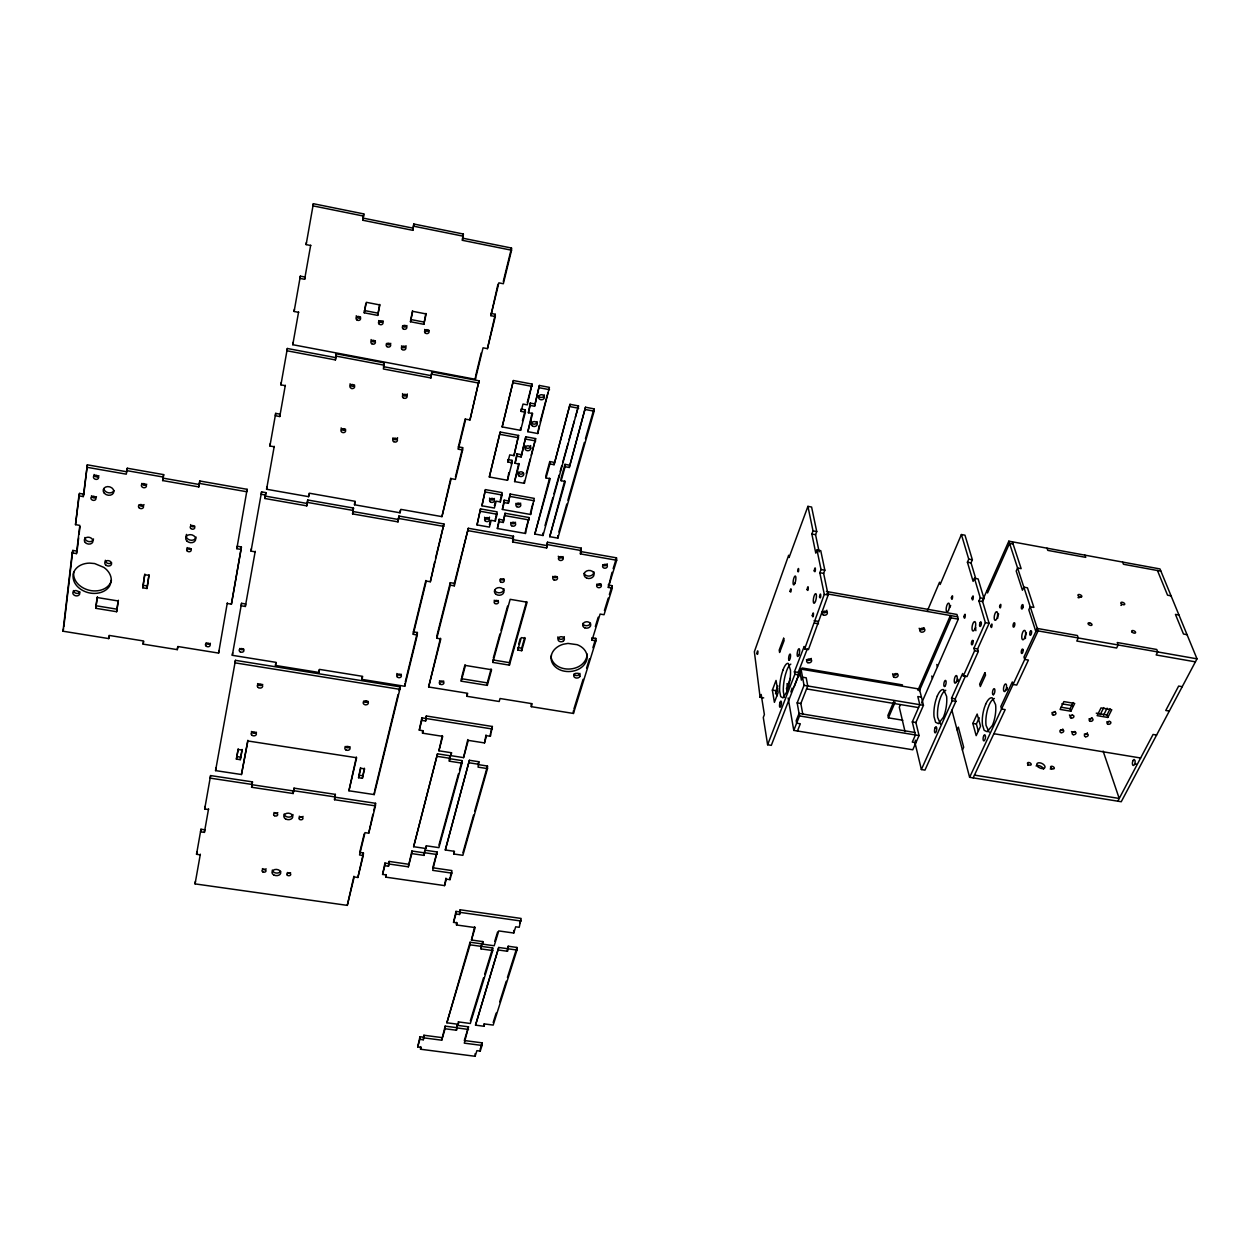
<?xml version="1.0" encoding="UTF-8"?>
<svg xmlns="http://www.w3.org/2000/svg" width="1260" height="1260" viewBox="0 0 1260 1260"><rect width="100%" height="100%" fill="white"/><g stroke="black" fill="none" stroke-linecap="round" stroke-linejoin="round"><path stroke-width="1.5" d="M293.076 342.405L292.777 344.704L475.382 379.291L475.382 376.976M420.62 1046.619L420.541 1049.233L475.13 1056.289L475.13 1053.675M475.524 1025.152L498.724 947.473L507.449 948.686L508.205 946.228L516.931 947.457L516.978 950.04L493.195 1025.089L484.722 1023.97L483.998 1026.27L475.524 1025.152L498.724 947.473M471.46 940.023L475.162 927.596L456.498 924.966L457.097 922.887L453.537 922.383L455.962 913.972L459.538 914.492L460.168 909.783L521.136 918.445L519.23 927.297L515.702 926.793L513.749 933.03L498.755 930.919L494.188 945.772L482.47 944.134L483.21 941.661L471.46 940.023L474.626 926.777M354.706 502.346L354.517 504.772L400.082 512.804L400.853 509.371L441.945 516.631L451.19 478.658L455.395 479.414L462.609 449.993L458.356 449.206L465.68 419.17L469.964 419.958L478.989 380.803L431.849 371.873L430.92 377.953L383.371 368.975L384.316 362.88L336.373 353.808L335.412 359.919L287.044 350.784L287.343 348.484L335.632 357.604M453.726 853.981L454.466 851.319L445.3 849.98L469.397 760.284L478.847 761.749L478.06 767.135L487.494 768.6L462.877 855.319L453.726 853.981L453.758 851.398M468.515 1026.821L464.31 1040.524L482.029 1042.839L482.029 1045.453L464.294 1043.138L468.515 1026.821L457.175 1025.341L456.466 1030.239L445.095 1028.758L441.709 1040.193L423.833 1037.862L423.281 1039.768L419.879 1039.327L417.706 1046.903L421.092 1047.343L420.541 1049.233M470.043 944.827L470.043 942.228L481.761 943.85L481.021 948.906L492.723 950.544L492.707 947.945L470.043 944.827L446.875 1022.789L458.262 1024.285L458.955 1021.97L470.327 1023.482L492.723 950.544M595.948 640.867L592.027 640.206L591.869 637.733L595.775 638.379L595.948 640.867L573.442 713.459L531.31 706.671L532.192 703.71L500.031 698.512L499.196 701.505L466.877 696.292L466.893 693.772M454.309 585.837L454.34 583.364L450.277 582.671L450.245 585.144L454.309 585.837L468.31 528.271L513.481 536.224L512.631 542.005L546.635 547.974L547.47 542.209L581.254 548.163L580.419 553.896L616.691 560.259L608.312 587.428L612.297 588.105L604.044 614.738L600.091 614.061L592.027 640.206M462.026 763.166L462.058 760.615L449.41 758.662L450.182 755.811L437.503 753.827L413.627 846.704L425.911 848.515L426.636 845.838L438.905 847.649L462.026 763.166L449.379 761.197L449.41 758.662M450.907 753.118L450.875 755.653L463.554 757.622L467.806 739.557M456.466 1030.239L457.175 1025.341M462.609 449.993L462.625 447.615L458.388 446.843L465.239 418.698M458.262 1024.285L458.278 1021.671M461.255 681.172L461.27 678.667L487.273 682.888L487.289 685.393L461.255 681.172L465.428 665.438L491.589 669.737L487.289 685.393M459.538 914.492L460.168 909.783M475.382 379.291L483.052 347.807L487.431 348.658L495.306 316.528L490.88 315.661L498.865 282.839L503.338 283.736L511.544 250.22L462.404 240.314L463.365 234.029L413.8 224.012L412.823 230.328L362.801 220.248L363.793 213.916L313.362 203.71L306.133 244.598L310.748 245.527M455.962 913.972L455.978 911.389L459.553 911.894M456.498 924.966L456.529 922.367M462.404 240.314L463.365 234.029M451.82 873.133L451.852 870.55L432.747 867.778L437.078 851.965L424.841 850.153L424.069 855.398L411.799 853.603L408.319 866.817L389.041 864.014L388.474 866.203L384.804 865.683L382.583 874.424L386.237 874.96L385.686 877.133L444.544 885.607L446.355 879.118L449.993 879.653L451.82 873.133L432.7 870.361L437.078 851.965M458.356 449.206L458.388 446.843M453.537 922.383L455.978 911.389M449.379 761.197L450.182 755.811M446.875 1022.789L470.043 942.228M449.993 879.653L450.025 877.07M444.544 885.607L445.945 878.157M445.3 849.98L469.397 760.284M445.095 1028.758L445.142 1026.144L456.482 1027.625M441.709 1040.193L445.142 1026.144M413.627 846.704L437.503 753.827M450.875 755.653L451.647 752.787L438.921 750.803L442.307 735.62M362.14 676.872L361.966 679.392L404.728 686.275L417.28 634.993L413.28 634.331L426.258 581.049L430.337 581.742L443.945 523.987L398.9 516.049L398.002 521.876L352.579 513.907L353.493 508.048L307.724 499.999L306.779 505.858L264.899 498.503L265.23 496.094L307.046 503.449M466.877 696.292L467.68 693.299L428.62 686.999L440.827 638.899L436.842 638.237L436.905 635.749L450.277 582.671M441.945 516.631L450.765 478.154M425.911 848.515L425.974 845.933M423.281 1039.768L423.895 1035.247L441.74 1037.578M423.833 1037.862L423.895 1035.247M425.644 720.972L425.723 718.452L421.848 717.838L421.769 720.373L425.644 720.972L426.337 715.995L492.377 726.484L490.36 736.281L486.533 735.683L484.502 742.928L468.279 740.376L463.554 757.622M417.706 1046.903L419.958 1036.712L423.344 1037.153M430.337 581.742L434.606 562.117M428.62 686.999L440.417 638.253M424.069 855.398L424.841 850.153M419.879 1039.327L419.958 1036.712M438.921 750.803L442.733 736.36L422.525 733.178L422.604 730.642M430.92 377.953L431.849 371.873M422.525 733.178L423.14 730.753L419.281 730.138L421.848 717.838M417.28 634.993L417.375 632.504L413.374 631.843L425.864 580.482M411.799 853.603L411.894 851.02L424.132 852.815M408.319 866.817L411.894 851.02M544.288 394.852L544.288 395.231A2.929 2.52 -1.7 0 1 540.981 397.404L540.241 397.246A2.929 2.52 -1.7 0 1 538.666 395.892M412.461 310.795L410.461 321.741L423.833 324.324L425.849 313.409M413.28 634.331L413.374 631.843M404.728 686.275L404.822 683.77M399.845 689.346L399.955 686.826L235.447 660.334L215.57 770.616L241.463 774.522L247.873 740.974L356.627 757.748L348.925 790.776L374.22 794.587L399.845 689.346L235.1 662.855L235.447 660.334M385.686 877.133L385.796 874.534M388.474 866.203L389.151 861.431L408.413 864.234M389.041 864.014L389.151 861.431M382.583 874.424L384.93 863.084L388.6 863.62M400.082 512.804L400.192 510.379M412.823 230.328L413.8 224.012M384.804 865.683L384.93 863.084M398.002 521.876L398.9 516.049M374.22 794.587L374.346 792.036M375.417 805.865L375.559 803.297L334.735 797.155L334.546 799.722L375.417 805.865L368.723 833.191L364.99 832.639L359.557 854.989L363.258 855.524L363.416 852.941L359.714 852.406L364.234 833.789M368.723 833.191L372.881 814.228M360.502 767.608L358.565 777.719L362.376 778.302L364.329 768.191M195.426 881.291L195.064 883.89L347.287 905.373L354.202 876.944L357.871 877.48L363.416 852.941M347.287 905.373L353.902 876.251M348.925 790.776L356.375 757.024M365.825 303.55L364.234 312.795L377.716 315.409L379.669 304.432M334.546 799.722L335.365 794.383L294.021 788.146L293.17 793.516L251.606 787.264L252.457 781.877L210.593 775.577L204.703 808.967L208.53 809.534M352.579 513.907L353.493 508.048M362.801 220.248L363.793 213.916M275.782 662.933L275.483 665.453L318.89 672.446L319.111 669.926M293.17 793.516L294.021 788.146M335.412 359.919L336.373 353.808M306.779 505.858L307.724 499.999M266.899 486.848L266.584 489.258L308.59 496.66L308.842 494.251M109.258 636.064L108.722 638.584L63 631.213L72.182 552.888L72.796 550.415L77.081 551.14L78.64 537.973M72.182 552.888L76.466 553.612L79.821 525.388L75.505 524.648L78.876 495.841L79.49 493.416L83.853 494.172L87.334 464.83L126.819 471.776L127.291 468.232L163.658 474.626L162.65 480.564L198.812 486.911L199.237 484.502L163.138 478.154M63.835 626.803L72.796 550.415M79.49 493.416L75.505 524.648M78.876 495.841L83.254 496.598L87.334 464.83M79.081 534.224L79.978 526.696M251.606 787.264L252.457 781.877M313.362 203.71L313.079 205.884L363.62 216.09M241.463 774.522L247.842 740.297M300.337 276.161L300.053 278.397L304.636 279.295L304.92 277.043L300.337 276.161L294.115 311.472L298.651 312.338M95.728 608.297L97.114 597.508L118.109 600.957L116.644 611.714L95.728 608.297L97.445 596.815M238.171 748.849L236.392 759.103L240.298 759.685L242.077 749.448M306.133 244.598L306.4 242.393M294.115 311.472L294.399 309.204M275.688 413.374L275.373 415.737L279.767 416.54L280.066 414.178L275.688 413.374L269.923 445.993L274.286 446.78M127.291 468.232L126.284 474.169L86.735 467.24M265.86 492.628L265.529 495.038L261.245 494.282L261.576 491.873L265.86 492.628L264.899 498.503M285.358 385.686L280.917 384.851L281.232 382.52M108.722 638.584L109.132 635.418L143.577 640.978L143.105 644.128L177.298 649.64L177.739 647.12M269.923 445.993L270.254 443.615M116.644 611.714L118.393 600.264M241.558 603.304L241.211 605.792L245.338 606.47L245.668 603.997L241.558 603.304L232.312 655.31L276.098 662.366L275.483 665.453M255.244 551.848L251.039 551.124L251.37 548.667M215.57 770.616L215.932 768.049M232.312 655.31L232.659 652.79M200.954 829.237L200.592 831.836L204.388 832.387L204.766 829.789L200.954 829.237L196.544 854.296L200.324 854.847M142.774 587.79L144.664 574.67L148.885 575.363L146.979 588.499L142.774 587.79L144.884 574.072M196.544 854.296L196.922 851.697M241.054 549.423L241.4 546.966L237.195 546.241L236.833 548.698L241.054 549.423L231.415 604.17L227.273 603.477M204.703 808.967L205.065 806.384M210.593 775.577L210.231 778.144L252.157 784.46M162.65 480.564L163.658 474.626M146.979 588.499L149.105 574.765M247.133 489.321L246.787 491.747L199.363 483.399L199.789 480.989L247.133 489.321L236.833 548.698M231.415 604.17L241.4 546.966M177.298 649.64L177.802 646.506L218.61 653.09L218.988 650.585M198.812 486.911L199.789 480.989M218.61 653.09L227.304 602.894M251.039 551.124L261.576 491.873M280.917 384.851L287.343 348.484M195.064 883.89L200.34 854.186M204.388 832.387L208.561 808.857M245.338 606.47L255.229 551.266M266.584 489.258L274.239 446.323M279.767 416.54L285.311 385.276M292.777 344.704L298.589 311.976M304.636 279.295L310.684 245.196M236.392 759.103L238.203 749.48L242.109 750.078L240.298 759.685M143.105 644.128L143.593 641.608M308.59 496.66L309.267 493.195L355.241 501.322L354.517 504.772M364.234 312.795L366.345 302.321L379.874 304.936L377.716 315.409M384.316 362.88L383.512 366.66L430.999 375.622M318.89 672.446L319.536 669.391L362.659 676.352L361.966 679.392M410.461 321.741L412.729 311.33L426.148 313.945L423.833 324.324M334.735 797.155L335.365 794.383M358.565 777.719L360.785 768.269L364.613 768.868L362.376 778.302M63 631.213L63.599 628.708M76.466 553.612L77.081 551.14M374.818 790.115L398.081 694.481M399.01 690.653L399.955 686.826M475.839 375.134L481.241 352.926M490.88 315.661L497.952 284.256M373.779 810.574L375.559 803.297M405.295 681.865L417.375 632.504M435.535 558.306L443.945 523.987M455.427 477.02L462.625 447.615M490.849 313.409L495.274 314.275L487.431 348.658M503.291 281.5L511.497 248.031L462.42 238.124M357.871 877.48L363.258 855.524M469.964 419.958L478.989 380.803M83.254 496.598L83.853 494.172M436.842 638.237L450.245 585.144M454.34 583.364L468.31 528.271M419.281 730.138L421.769 720.373M425.723 718.452L426.337 715.995M480.517 508.898L477.036 524.916L489.416 527.105L491.18 520.333L495.322 521.057L497.101 514.269L497.07 511.844L480.517 508.898L477.036 524.916M485.447 489.62L481.934 505.795L494.392 508.032L496.188 501.165L500.346 501.905L502.157 495.007L502.11 492.613L485.447 489.62L481.934 505.795M507.874 461.963L509.733 454.876L513.954 455.647L518.584 435.44L500.204 432.038L489.321 476.989L507.481 480.28L512.096 462.719L512.033 460.357L507.827 459.585L507.874 461.963L512.096 462.719M521.105 411.39L523.01 404.05L527.294 404.87L532.067 384.079L513.387 380.536L502.157 426.919L520.601 430.337L525.373 412.193L525.294 409.847L521.026 409.043L521.105 411.39L525.373 412.193M489.321 476.989L500.204 432.038M502.157 426.919L513.387 380.536M489.4 524.68L490.282 521.293M494.377 505.622L495.259 502.189M495.731 516.947L496.629 513.544M500.755 497.779L501.669 494.329M508.82 472.626L507.481 480.28M511.119 463.853L512.033 460.357M518.584 435.44L513.954 455.647M522.443 420.73L525.294 409.847M527.216 402.538L532.067 384.079M499.102 519.325L497.353 528.507L525.436 533.468L529.058 517.545L505.024 513.261L503.26 522.475L499.133 521.735L499.102 519.325L503.228 520.049M504.142 500.188L502.378 509.449L530.633 514.49L534.287 498.393L510.111 494.046L508.347 503.338L504.189 502.598L504.142 500.188L508.3 500.929M516.852 453.82L515.041 463.27L519.246 464.026L514.6 481.572L524.349 483.336L535.642 438.606L525.782 436.779L521.136 456.955L516.915 456.183L516.852 453.82L521.057 454.592M530.224 403.09L528.381 412.745L532.649 413.548L527.83 431.692L537.736 433.519L549.407 387.371L539.39 385.466L534.587 406.24L530.303 405.437L530.224 403.09L534.492 403.909M497.353 528.507L499.133 521.735M502.378 509.449L504.189 502.598M515.041 463.27L516.915 456.183M528.381 412.745L530.303 405.437M461.743 676.919L464.987 664.681M503.26 522.475L505.024 513.261M508.347 503.338L510.111 494.046M518.726 463.412L514.6 481.572M532.082 413.028L527.83 431.692M521.136 456.955L525.782 436.779M534.587 406.24L539.39 385.466M526.255 473.571L530.208 458.845M531.2 455.175L535.642 438.606M539.107 425.691L537.736 433.519M540.083 422.037L547.927 392.852M512.631 542.005L513.481 536.224M438.952 845.066L458.467 773.75M459.49 770.002L462.058 760.615M525.814 529.358L529.058 517.545M531.011 510.363L532.885 503.527M493.306 658.067L499.921 633.953M500.945 630.236L507.559 606.123M487.273 682.888L491.101 668.966M492.817 662.413L510.158 599.319L527.105 602.201L509.418 665.138L492.817 662.413L492.786 659.909L509.371 662.65L509.418 665.138M549.769 461.554L545.911 475.571L546.021 477.965L550.179 478.721L534.838 534.051L543.028 535.5L578.513 405.925L570.024 404.318L554.069 464.704L549.88 463.932L549.769 461.554L553.943 462.326M546.021 477.965L549.88 463.932M549.565 478.17L534.838 534.051M554.069 464.704L570.024 404.318M486.013 734.958L484.502 742.928M478.847 761.749L478.06 764.584L487.478 766.048L487.494 768.6M545.013 525.593L552.872 497.542M553.912 493.81L559.156 475.099M560.196 471.366L561.771 465.759M562.81 462.01L568.055 443.315M569.095 439.583L574.324 420.872M575.379 417.139L578.513 405.925M509.371 662.65L526.523 601.587M564.968 464.341L561.047 478.327L561.173 480.722L565.331 481.477L549.722 536.681L557.881 538.115L594.137 411.169L593.964 408.838L585.49 407.232L569.284 467.491L565.11 466.72L564.968 464.341L569.142 465.113M561.173 480.722L565.11 466.72M450.481 875.432L451.395 872.172M490.849 731.934L492.377 726.484M564.669 480.926L549.722 536.681M518.726 644.002L520.222 638.678M546.635 547.974L547.47 542.209M569.284 467.491L585.49 407.232M517.781 650.034L521.293 637.623L525.231 638.269L521.703 650.695L517.781 650.034L517.718 647.545L521.64 648.207L521.703 650.695M462.892 852.752L473.587 815.047M474.658 811.283L487.478 766.048M521.64 648.207L524.664 637.56M558.826 531.956L566.811 503.984M567.882 500.252L584.372 442.417M585.443 438.685L593.964 408.838M580.419 553.896L581.254 548.163M481.761 943.85L481.021 948.906M470.342 1020.868L483.525 977.855M484.675 974.122L492.707 947.945M494.739 941.314L497.59 932.038M595.318 626.535L598.201 617.195M608.312 587.428L612.029 572.308M613.148 568.685L616.486 557.833L580.277 551.471M573.883 709.081L583.096 679.313M586.562 668.162L589.444 658.854M592.893 647.687L595.775 638.379M604.406 610.501L608.249 598.075M609.352 594.531L612.092 585.664L608.123 584.971M498.755 950.056L507.481 951.269L508.205 946.228M475.13 1056.289L476.894 1050.667L480.249 1051.092L482.029 1045.453M480.69 1047.076L482.029 1042.839M519.671 923.139L520.648 920.02M493.18 1022.49L496.141 1013.103M499.716 1001.857L506.237 981.225M507.433 977.461L516.931 947.457M111.463 580.025L110.329 583.175A19.325 14.9 12.8 0 1 95.193 590.924C84.924 591.192 72.56 583.632 73.694 572.197M819.158 551.912L815.567 534.712L816.748 531.562L811.597 507.04L807.928 506.363L789.091 557.487L788.665 555.266L754.362 651.719L760.111 697.316L763.702 697.898M807.282 648.916L798.178 672.43L798.62 674.919L771.309 745.353L767.623 744.755L794.855 674.273L794.414 671.801L804.179 646.459L804.652 648.931L808.447 649.577L828.151 595.035L823.631 573.379L824.843 570.213L820.748 550.667L816.984 549.99L815.787 553.14L811.85 534.035L813.015 530.885L807.928 506.363M760.111 697.316L761.182 694.465L764.379 714.609L763.292 717.46L767.623 744.755M772.364 690.118L776.05 680.431L778.113 692.622L774.396 702.34L772.364 690.118L776.018 690.732L776.9 695.961M804.652 648.931L824.292 594.358L819.819 572.702L821.032 569.52L816.984 549.99M776.018 690.732L777.861 685.881M775.514 693.772L777.609 688.322M790.461 678.022L786.476 688.401L787.138 692.212M794.257 686.637L801.045 669.139L919.422 689.078L923.454 705.301L915.894 722.531L919.044 735.556L912.775 749.779L793.784 730.406L788.13 697.945M798.651 676.777L802.053 667.973L902.506 684.904M793.784 730.406L799.501 715.932L797.17 702.891L804.038 685.346L801.045 669.139M802.746 714.042L800.84 703.505L807.739 685.96L806.211 677.817L802.541 677.203L801.391 680.132L799.911 672.068M797.47 731.005L800.32 723.791L796.635 723.193L796.194 720.688L799.06 713.428L914.839 732.47M927.407 610.801L939.535 582.23L940.165 584.467L961.396 534.539L964.971 535.185L972.373 559.802L971.035 562.858L975.728 578.529M893.797 701.599L887.89 715.459L888.426 717.853L902.822 720.232M888.426 717.853L895.104 702.245M900.302 704.844L899.293 707.191L905.042 731.65M965.522 675.895L955.222 698.843L955.883 701.332L924.966 770.112L921.375 769.529L952.214 700.717L951.552 698.229L962.624 673.501L963.302 675.974L967.003 676.604L978.327 651.42L977.618 648.963L989.116 623.322L982.627 601.619L983.997 598.531L978.122 578.938L974.453 578.277L973.114 581.364L967.412 562.212L968.735 559.141L961.396 534.539M917.942 690.291L950.386 615.526L951.032 617.872L919.312 690.905M915.311 740.187L915.91 742.691L912.287 742.108L915.437 734.958L912.303 721.933L919.831 704.702L917.816 696.544L921.422 697.158M921.627 703.017L958.293 619.148L956.97 614.471L826.466 591.491M963.302 675.974L974.594 650.774L973.901 648.317L985.367 622.66L978.925 600.973L980.296 597.87L974.453 578.277M982.17 601.335L1008.835 541.17L1159.987 568.937L1197 658.838L1121.242 801.738L969.617 777.294L951.899 710.183M957.096 729.886L958.356 727.13L963.679 747.259L962.419 750.015M972.846 723.445L977.161 714.042L980.548 726.232L976.185 735.651L972.846 723.445L976.358 724.027L978.28 731.005M976.358 724.027L979.24 717.759M969.617 777.294L1038.098 630.898L1008.835 541.17M973.161 777.877L1005.197 709.616L1001.558 709.002L1000.834 706.513L1012.3 681.975L1013.04 684.448L1016.71 685.078L1028.428 660.082L1024.742 659.452L1023.97 656.995L1037.295 628.457L1077.41 635.512L1078.261 637.97L1076.78 641.025L1116.628 648.018L1118.14 644.978L1117.242 642.521L1156.759 649.483L1157.719 651.94L1156.16 654.964L1195.409 661.846M79.978 591.916L79.837 592.216A3.418 2.614 12.9 0 1 76.545 593.35A3.418 2.614 12.9 0 1 73.6 591.255L73.442 590.546M1070.874 711.223L1074.717 703.442L1063.881 701.599L1060.069 709.396L1070.874 711.223L1070.055 708.75L1073.126 702.529M1100.216 714.625L1103.76 707.6M1103.555 715.192L1107.115 708.167M1107.839 717.46L1111.777 709.726L1101.019 707.899L1097.113 715.649L1107.839 717.46L1106.973 714.987L1110.107 708.797M1117.793 801.171L1153.073 734.454L1156.601 735.037M457.159 1027.939L468.499 1029.436M508.252 948.827L516.978 950.04M460.136 912.382L521.199 921.044M424.777 852.736L437.015 854.532M293.769 790.713L335.176 796.95M251.905 784.697L293.423 790.949M236.723 756.535L240.613 757.134M358.722 775.152L362.534 775.735M437.456 756.378L450.151 758.347M469.381 762.82L478.847 764.3M426.274 718.531L492.408 729.02M974.468 775.105L1119.226 798.462L1103.114 751.102M797.17 702.891L800.84 703.505M912.303 721.933L915.894 722.531M799.501 715.932L919.044 735.556M96.28 605.792L117.18 609.21M804.038 685.346L923.454 705.301M806.573 688.905L918.572 707.584M143.278 585.317L147.467 586.01M993.888 733.714L1140.615 758M794.414 671.801L798.178 672.43M951.552 698.229L955.222 698.843M794.855 674.273L798.62 674.919M952.214 700.717L955.883 701.332M1169.296 711.081L1165.752 710.482L1178.651 686.07L1182.242 686.684M1061.833 703.804L1073.284 705.742M1061.062 707.222L1070.055 708.75M1096.263 713.176L1106.973 714.987M814.149 620.644L817.976 621.306M973.901 648.317L977.618 648.963M814.621 623.101L818.464 623.763M974.594 650.774L978.327 651.42M951.032 617.872L958.293 619.148M126.756 470.626L163.17 477.036M307.456 502.409L353.304 510.473M398.774 518.474L443.882 526.397M468.295 530.696L513.544 538.65M547.58 544.635L581.411 550.588M826.733 593.791L957.631 616.802M1038.098 630.898L1197 658.838M352.768 511.481L398.113 519.451M512.584 539.563L546.525 545.533M824.292 594.358L828.151 595.035M985.367 622.66L989.116 623.322M821.032 569.52L824.843 570.213M980.296 597.87L983.997 598.531M1187.046 634.678L1183.486 634.032L1175.438 614.392L1178.966 615.038M480.517 511.308L497.101 514.269M505.071 515.671L529.137 519.955M819.819 572.702L823.631 573.379M978.925 600.973L982.627 601.619M485.462 492.014L502.157 495.007M510.174 496.456L534.382 500.803M813.015 530.885L816.748 531.562M968.735 559.141L972.373 559.802M1171.06 595.838L1167.563 595.208L1157.452 570.512M811.85 534.035L815.567 534.712M967.412 562.212L971.035 562.858M1013.087 544.021L1009.543 543.375L987.556 592.924L986.895 590.704M1160.885 571.158L1123.463 564.275L1122.597 562.07M500.236 434.401L518.648 437.803M525.861 439.141L535.736 440.953M336.152 356.107L384.174 365.195M431.786 374.189L478.989 383.119M570.166 406.649L578.671 408.256M585.648 409.563L594.137 411.169M513.45 382.851L532.145 386.395M539.485 387.781L549.517 389.686M364.408 310.527L377.874 313.142M410.571 319.473L423.927 322.056M413.69 226.202L463.334 236.218M362.99 218.075L412.918 228.139M989.147 732.186L986.044 725.398A17.23 6.237 -80.3 0 1 987.824 708.608L989.226 704.812A17.23 6.237 -80.3 0 1 994.361 698.497M940.495 724.138L937.645 717.349A17.309 5.875 -80.4 0 1 939.503 700.497L940.858 696.685A17.309 5.875 -80.4 0 1 945.772 690.291M1084.939 555.156L1085.758 557.361L1047.784 550.384L1047.013 548.179M1012.363 541.816L1021.167 568.654L1017.576 567.992L1016.206 571.048L1022.427 590.216L1023.829 587.16L1027.451 587.806L1033.893 607.414L1030.223 606.753L1028.806 609.824L1035.862 631.543M784.413 697.221L783.342 691.708A17.546 4.725 -80.4 0 1 785.421 674.635L786.649 670.745A17.546 4.725 -80.4 0 1 790.823 664.13M936.81 664.477L937.44 666.855M931.77 676.022L932.384 678.4M914.855 742.25L921.375 769.529M786.98 683.629L787.39 686.007M616.486 557.833L616.691 560.259M612.092 585.664L612.297 588.105M573.3 710.955L573.442 713.459M557.755 535.689L557.881 538.115M542.918 533.074L543.028 535.5M530.649 445.567L530.633 446.213A2.882 2.425 -1.2 0 1 527.404 448.308L526.68 448.151A2.882 2.425 -1.2 0 1 524.932 445.599M530.554 512.08L530.633 514.49M531.232 704.167L531.31 706.671M524.27 480.942L524.349 483.336M525.357 531.043L525.436 533.468M520.538 427.99L520.601 430.337M511.497 248.031L511.544 250.22M513.702 930.431L513.749 933.03M507.449 948.686L507.481 951.269M500.315 499.495L500.346 501.905M495.274 314.275L495.306 316.528M495.29 518.648L495.322 521.057M490.329 733.761L490.36 736.281M483.998 1023.671L483.998 1026.27M482.47 941.535L482.47 944.134M480.249 1048.493L480.249 1051.092M390.773 343.303A2.252 1.953 7.3 0 1 386.442 343.46M375.37 340.861A2.268 1.953 8.2 0 1 371.101 339.538M520.695 503.149A2.457 2.032 -0.9 0 1 515.954 503.338M494.408 498.44A2.457 2.032 0.3 0 1 489.541 498.109M243.763 649.12A2.378 1.827 7.5 0 1 239.699 648.459M515.545 522.238A2.441 2 -0.7 0 1 510.851 522.428M489.478 517.088A2.441 2.016 0.4 0 1 487.163 519.183A2.441 2.016 0.4 0 1 484.596 517.277M401.263 674.21A2.331 1.795 2.5 0 1 396.853 673.501M383.15 320.906A2.284 1.984 8.3 0 1 378.661 320.56M406.933 325.505A2.268 1.984 6.8 0 1 402.57 325.663M360.596 317.079A2.284 1.984 9.6 0 1 356.281 315.724M428.951 330.277A2.268 1.969 5.5 0 1 424.667 329.443M406.003 345.697A2.252 1.953 6.4 0 1 403.94 347.728A2.252 1.953 6.4 0 1 401.515 345.87M407.263 393.907A2.362 2.016 5.5 0 1 404.775 396.018A2.362 2.016 5.5 0 1 402.586 393.577M354.611 385.135A2.378 2.032 8.2 0 1 352.06 386.19L351.461 386.001A2.378 2.032 8.2 0 1 350.123 383.764M345.618 429.219A2.347 1.969 7.7 0 1 341.176 427.88M397.546 437.677A2.331 1.953 5.2 0 1 395.404 439.724A2.331 1.953 5.2 0 1 392.899 437.866M303.046 816.385A2.047 1.48 4.1 0 1 299.266 816.212M292.981 814.511A4.473 3.26 4.4 0 1 288.461 817.11A4.473 3.26 4.4 0 1 284.114 814.054M277.798 812.653A2.047 1.496 4.7 0 1 274.018 812.464M290.572 872.644A2 1.417 3.9 0 1 287.406 872.503M280.665 871.322A4.378 3.119 4.2 0 1 276.003 873.007A4.378 3.119 4.2 0 1 272.302 870.125M266.112 868.802A2 1.433 4.5 0 1 262.411 868.612M498.22 600.469A2.189 1.748 -0.3 0 1 494.188 600.217M503.953 588.766A4.804 3.843 -0.4 0 1 500.015 592.735A4.804 3.843 -0.4 0 1 494.597 590.152M504.031 578.986A2.205 1.78 -0.5 0 1 500.22 579.112M557.14 576.655A2.394 1.921 -2.5 0 1 552.746 576.371M593.917 571.835A5.024 4.048 -3.8 0 1 589.664 576.025A5.024 4.048 -3.8 0 1 584.089 573.284M601.036 583.994A2.362 1.89 -4.2 0 1 596.689 584.183M607.178 563.755A2.394 1.937 -4.4 0 1 602.737 564.905M563.031 556.542A2.41 1.953 -2.7 0 1 558.29 556.227M590.483 623.164A4.048 3.213 -3.6 0 1 586.64 625.7A4.048 3.213 -3.6 0 1 582.671 623.48M443.725 681.093A2.315 1.795 1.1 0 1 439.472 680.841M550.998 656.303A18.018 14.096 -3 0 0 560.984 667.8C570.355 671.186 583.27 667.721 586.593 657.515A18.018 14.096 -3 0 0 586.94 653.83M579.915 673.344A3.181 2.473 -3.2 0 1 579.71 673.974L579.301 674.541A3.181 2.473 -3.2 0 1 573.835 674.163M564.291 636.631A3.229 2.536 -2.7 0 1 562.763 638.899L562.007 639.182A3.229 2.536 -2.7 0 1 557.849 636.899M349.996 746.707A2.614 1.969 3.5 0 1 345.177 746.44M262.741 684.4A2.693 2.047 6.5 0 1 257.591 683.582M256.489 732.217A2.646 1.984 6.1 0 1 251.433 731.43M368.172 701.395A2.662 2.032 3.3 0 1 365.857 702.324L365.164 702.23A2.662 2.032 3.3 0 1 363.573 701.237M537.138 421.596A2.898 2.473 -1.4 0 1 533.972 424.163A2.898 2.473 -1.4 0 1 531.405 421.171M523.42 472.894A2.851 2.394 -0.9 0 1 518.033 471.917M194.764 526.176A2.3 1.843 11.1 0 1 190.654 524.569M196.088 537.091A5.024 3.985 11 0 1 189.882 540.036A5.024 3.985 11 0 1 186.511 534.398M191.173 548.683A2.284 1.811 10.8 0 1 187.11 547.549M111.51 562.669A3.449 2.677 12.7 0 1 106.738 562.873L106.092 562.338A3.449 2.677 12.7 0 1 105.336 560.275M93.508 538.933A4.363 3.402 13.7 0 1 88.799 541.58A4.363 3.402 13.7 0 1 84.924 537.469M146.774 484.218A2.551 2.047 13.5 0 1 141.907 483.367M144.002 504.583A2.536 2.016 13.1 0 1 139.198 504.787M114.046 490.518A5.386 4.284 14.4 0 1 108.533 492.786A5.386 4.284 14.4 0 1 103.808 488.738M96.453 496.629A2.536 2 14.6 0 1 91.507 495.763M98.973 475.855A2.583 2.047 15 0 1 94.059 474.453M210.389 643.261A2.394 1.843 8.6 0 1 205.994 642.994M950.008 607.556A4.441 1.48 -79.4 0 1 950.654 605.462M975.901 630.677A4.819 1.669 -79.5 0 1 975.791 627.511M957.899 681.313A3.906 1.339 -80.1 0 1 958.135 679.345M792.13 688.054A17.546 4.725 -80.4 0 1 790.886 691.976M811.188 658.397A2.551 1.969 -10.7 0 1 806.416 659.594M826.843 610.218A2.599 2.032 -11.7 0 1 822.04 611.966M897.451 673.58A2.536 1.921 -12.9 0 1 892.6 673.785M924.242 627.921A2.583 1.984 -14.3 0 1 921.281 629.842L920.65 629.748A2.583 1.984 -14.3 0 1 919.186 628.252M1062.81 729.02A1.953 1.417 -16 0 1 1060.322 730.154M1074.796 731.43A1.953 1.417 -16.2 0 1 1071.504 731.572M1072.386 715.16A1.969 1.433 -16.4 0 1 1069.409 714.987M1092.058 717.696A1.969 1.417 -16.7 0 1 1089.112 718.704M1055.03 711.443A1.969 1.433 -16.1 0 1 1052.084 712.467M1109.272 721.381A1.969 1.417 -17 0 1 1106.926 721.712M1087.38 732.737A1.953 1.402 -16.4 0 1 1084.324 734.107M1050.194 768.978A2.016 1.134 25.6 0 1 1051.628 769.324M1036.082 765.954A4.41 2.489 25.4 0 1 1040.303 766.048A4.41 2.489 25.4 0 1 1043.595 769.104M1027.609 765.245A2.016 1.15 25.2 0 1 1028.113 765.371M1135.89 764.316A3.008 1.291 -80.6 0 1 1135.89 763.576M997.715 618.266A4.426 1.575 -79.3 0 1 998.644 613.951M1025.467 638.489A4.788 1.78 -79.4 0 1 1026.428 632.756M1007.118 689.677A3.89 1.433 -80 0 1 1007.339 687.708M1077.993 597.571A2.095 1.055 23.8 0 1 1079.017 597.901M1120.849 605.273A2.095 1.055 24.3 0 1 1121.353 605.399M819.52 596.972C821.236 601.272 821.047 588.593 819.52 596.972M814.212 570.812C815.897 574.938 815.692 562.558 814.212 570.812M807.109 589.538C808.747 593.665 808.558 581.49 807.109 589.538M790.083 591.302C791.485 595.003 791.422 584.089 790.083 591.302M797.643 571.063C799.06 574.828 798.982 563.677 797.643 571.063M756.882 653.483C758.205 657.578 758.268 645.86 756.882 653.483M530.744 448.198L530.728 448.576A2.882 2.425 -1.2 0 1 527.483 450.686L526.759 450.513A2.882 2.425 -1.2 0 1 525.199 447.347L525.577 446.796A2.882 2.425 -1.2 0 1 528.239 445.851L528.98 446.009A2.882 2.425 -1.2 0 1 530.728 447.93L530.744 448.198M544.399 397.168L544.383 397.561A2.929 2.52 -1.7 0 1 541.076 399.735L540.351 399.577A2.929 2.52 -1.7 0 1 538.776 396.286L539.17 395.719A2.929 2.52 -1.7 0 1 541.879 394.742L542.619 394.916A2.929 2.52 -1.7 0 1 544.399 396.9L544.399 397.168M812.306 615.51C813.487 620.818 814.181 607.666 812.306 615.51M990.769 626.015C991.793 631.512 993.006 619.479 990.769 626.015M971.933 598.279C973.067 604.438 974.342 590.751 971.933 598.279M999.589 606.391C1000.645 611.966 1001.826 599.713 999.589 606.391M963.916 616.549C965.018 622.708 966.31 609.115 963.916 616.549M951.379 597.838C952.324 603.398 953.552 591.129 951.379 597.838M551.408 655.106L551.108 658.791A18.034 14.112 -3 0 0 561.094 670.304C570.481 673.691 583.412 670.21 586.75 660.004A18.034 14.112 -3 0 0 577.174 644.695L567.992 643.419L563.346 644.222A18.034 14.112 -3 0 0 551.408 655.106M1023.025 607.099L1022.884 607.651A2.268 0.835 -79.1 0 1 1021.372 608.297A2.268 0.835 -79.1 0 1 1022.348 604.658A2.268 0.835 -79.1 0 1 1023.025 607.099M780.034 702.481L779.83 703.206A3.119 0.835 -80.6 0 0 779.578 706.498A3.119 0.835 -80.6 0 0 780.428 706.939L780.68 706.482A3.119 0.835 -80.6 0 0 781.42 702.135L780.995 701.111A3.119 0.835 -80.6 0 0 780.034 702.481M782.948 670.131L781.72 674.021A17.561 4.694 -80.4 0 0 779.641 691.094L780.712 696.607L782.933 697.898L787.138 691.362A17.561 4.694 -80.4 0 0 790.477 670.131L788.351 663.484A17.561 4.694 -80.4 0 0 782.948 670.131M935.014 728.075L934.778 728.784A3.071 1.04 -80.6 0 0 934.605 732.06A3.071 1.04 -80.6 0 0 935.692 732.517L935.975 732.091A3.071 1.04 -80.6 0 0 936.716 727.792L936.149 726.752A3.071 1.04 -80.6 0 0 935.014 728.075M983.619 736.108L983.383 736.817A3.055 1.102 -80.6 0 0 983.225 740.061A3.055 1.102 -80.6 0 0 984.391 740.549L984.69 740.108A3.055 1.102 -80.6 0 0 985.43 735.84L984.816 734.801A3.055 1.102 -80.6 0 0 983.619 736.108M937.267 696.087L935.912 699.883A17.309 5.859 -80.4 0 0 934.038 716.767L935.597 722.279L938.417 723.649L943.362 717.334A17.309 5.859 -80.4 0 0 946.622 696.402L943.708 689.724A17.309 5.859 -80.4 0 0 937.267 696.087M111.101 581.994L109.778 585.664A19.357 14.915 12.8 0 1 94.626 593.413C84.357 593.68 71.978 586.136 73.096 574.67A19.357 14.915 12.8 0 1 89.617 563.11L94.642 563.551L103.84 567.394A19.357 14.915 12.8 0 1 111.101 581.994M1132.929 760.772L1132.677 761.465A3.024 1.291 -80.6 0 0 1132.582 764.678A3.024 1.291 -80.6 0 0 1133.953 765.182L1134.299 764.773A3.024 1.291 -80.6 0 0 1135.024 760.567L1134.283 759.512A3.024 1.291 -80.6 0 0 1132.929 760.772M985.667 704.214L984.281 708.01A17.23 6.205 -80.3 0 0 982.469 724.815L984.17 730.327L987.178 731.729L992.344 725.492A17.23 6.205 -80.3 0 0 995.589 704.639L992.423 697.945A17.23 6.205 -80.3 0 0 985.667 704.214M783.657 638.269L779.2 650.097L779.609 652.475L784.082 640.647L783.657 638.269M984.863 672.698L979.65 684.164L980.311 686.542L985.54 675.077L984.863 672.698M79.553 594.074L79.254 594.704A3.433 2.614 12.9 0 1 75.962 595.838A3.433 2.614 12.9 0 1 73.001 593.744L72.844 593.035A3.433 2.614 12.9 0 1 76.057 590.562L78.514 591.46A3.433 2.614 12.9 0 1 79.553 594.074M602.878 565.394L602.658 565.882A2.394 1.937 -4.4 0 0 605.43 568.181A2.394 1.937 -4.4 0 0 606.91 565.094A2.394 1.937 -4.4 0 0 602.878 565.394M980.28 622.393L980.059 622.802A2.315 0.803 -79.4 0 0 979.918 626.425A2.315 0.803 -79.4 0 0 981.351 623.747A2.315 0.803 -79.4 0 0 980.28 622.393M1030.459 631.197L1030.223 631.622A2.3 0.851 -79.3 0 0 1030.113 635.229A2.3 0.851 -79.3 0 0 1031.593 632.567A2.3 0.851 -79.3 0 0 1030.459 631.197M579.852 676.462L579.442 677.045A3.181 2.473 -3.2 0 1 573.757 676.053L573.741 675.407A3.181 2.473 -3.2 0 1 575.647 673.375L578.072 673.297A3.181 2.473 -3.2 0 1 579.852 676.462M141.86 484.281L141.545 484.722A2.567 2.047 13.5 0 0 144.065 487.762A2.567 2.047 13.5 0 0 146.129 484.88A2.567 2.047 13.5 0 0 141.86 484.281M562.889 641.371L562.117 641.671A3.229 2.551 -2.7 0 1 558.007 638.93A3.229 2.551 -2.7 0 1 562.968 637.087A3.229 2.551 -2.7 0 1 562.889 641.371M1089.569 622.834L1089.081 622.802A2.142 1.087 24.2 0 0 1088.829 624.677A2.142 1.087 24.2 0 0 1091.979 624.976A2.142 1.087 24.2 0 0 1089.569 622.834M1080.812 597.067L1080.324 597.019A2.095 1.055 23.8 0 1 1077.961 594.941A2.095 1.055 23.8 0 1 1081.064 595.24A2.095 1.055 23.8 0 1 1080.812 597.067M789.185 660.193L788.981 660.161A3.119 0.835 -80.3 0 1 789.169 655.389A3.119 0.835 -80.3 0 1 790.571 655.531A3.119 0.835 -80.3 0 1 789.185 660.193M366.471 700.891L365.857 700.812A2.662 2.032 3.3 0 0 365.006 704.765L365.699 704.86A2.662 2.032 3.3 0 0 366.471 700.891M944.591 686.48L944.323 686.448A3.087 1.04 -80.1 0 1 944.37 681.707A3.087 1.04 -80.1 0 1 946.118 681.928A3.087 1.04 -80.1 0 1 944.591 686.48M993.337 694.717L993.053 694.685A3.071 1.102 -80.1 0 1 993.038 689.976A3.071 1.102 -80.1 0 1 994.896 690.197A3.071 1.102 -80.1 0 1 993.337 694.717M923.438 628.252L922.792 628.141A2.583 1.984 -14.3 0 0 921.265 632.11L921.895 632.205A2.583 1.984 -14.3 0 0 923.438 628.252M93.996 496.424L93.35 496.314A2.551 2 14.5 0 0 91.177 499.07A2.551 2 14.5 0 0 95.398 499.795A2.551 2 14.5 0 0 93.996 496.424M599.886 584.026L599.288 583.915A2.362 1.89 -4.2 0 0 596.783 586.467A2.362 1.89 -4.2 0 0 600.642 587.144A2.362 1.89 -4.2 0 0 599.886 584.026M344.264 428.904L343.681 428.731A2.347 1.969 7.7 0 0 341.019 431.093A2.347 1.969 7.7 0 0 344.799 432.227A2.347 1.969 7.7 0 0 344.264 428.904M351.855 388.521L351.272 388.332A2.394 2.032 8.2 0 1 350.721 384.914A2.394 2.032 8.2 0 1 354.564 386.08A2.394 2.032 8.2 0 1 351.855 388.521M106.186 565.346L105.541 564.795A3.449 2.677 12.7 0 1 107.352 560.621A3.449 2.677 12.7 0 1 111.541 564.118A3.449 2.677 12.7 0 1 106.186 565.346M1023.041 649.735L1022.915 649.372A2.268 0.835 -79.6 0 0 1021.372 651.026A2.268 0.835 -79.6 0 0 1022.112 653.389A2.268 0.835 -79.6 0 0 1023.041 649.735M973.082 641.056L972.988 640.694A2.268 0.787 -79.7 0 0 971.507 642.364A2.268 0.787 -79.7 0 0 972.184 644.726A2.268 0.787 -79.7 0 0 973.082 641.056M563.22 558.463L563.125 557.959A2.41 1.953 -2.7 0 0 559.22 557.14A2.41 1.953 -2.7 0 0 559.865 560.369A2.41 1.953 -2.7 0 0 563.22 558.463M98.548 477.745L98.516 477.209A2.583 2.047 15 0 0 94.563 475.445A2.583 2.047 15 0 0 94.705 478.973A2.583 2.047 15 0 0 98.548 477.745M386.962 346.61A2.268 1.953 7.3 0 0 390.647 345.586A2.268 1.953 7.3 0 0 387.67 343.287A2.268 1.953 7.3 0 0 386.962 346.61M371.7 343.697A2.268 1.953 8.1 0 0 375.385 342.673A2.268 1.953 8.1 0 0 372.393 340.373A2.268 1.953 8.1 0 0 371.7 343.697M490.376 501.921A2.473 2.032 0.3 0 0 494.44 500.85A2.473 2.032 0.3 0 0 491.274 498.472A2.473 2.032 0.3 0 0 490.376 501.921M516.694 506.63A2.457 2.032 -0.9 0 0 520.758 505.559A2.457 2.032 -0.9 0 0 517.624 503.197A2.457 2.032 -0.9 0 0 516.694 506.63M240.093 651.766A2.378 1.827 7.5 0 0 243.905 650.774A2.378 1.827 7.5 0 0 240.66 648.648A2.378 1.827 7.5 0 0 240.093 651.766M485.415 521.089A2.441 2.016 0.4 0 0 489.447 520.018A2.441 2.016 0.4 0 0 486.297 517.687A2.441 2.016 0.4 0 0 485.415 521.089M511.576 525.719A2.441 2 -0.7 0 0 515.608 524.664A2.441 2 -0.7 0 0 512.489 522.333A2.441 2 -0.7 0 0 511.576 525.719M397.546 677.25A2.331 1.795 2.5 0 0 401.341 676.274A2.331 1.795 2.5 0 0 398.286 674.194A2.331 1.795 2.5 0 0 397.546 677.25M425.36 333.097A2.268 1.969 5.4 0 0 429.062 332.073A2.268 1.969 5.4 0 0 426.116 329.742A2.268 1.969 5.4 0 0 425.36 333.097M403.121 328.813A2.268 1.984 6.8 0 0 406.822 327.773A2.268 1.984 6.8 0 0 403.846 325.458A2.268 1.984 6.8 0 0 403.121 328.813M379.291 324.214A2.284 1.984 8.2 0 0 383.009 323.19A2.284 1.984 8.2 0 0 380 320.843A2.284 1.984 8.2 0 0 379.291 324.214M356.863 319.898A2.284 1.984 9.5 0 0 360.58 318.859A2.284 1.984 9.5 0 0 357.557 316.512A2.284 1.984 9.5 0 0 356.863 319.898M402.176 349.508A2.252 1.953 6.4 0 0 405.862 348.5A2.252 1.953 6.4 0 0 402.901 346.201A2.252 1.953 6.4 0 0 402.176 349.508M285.5 818.874A4.489 3.26 4.4 0 0 292.73 817.094A4.489 3.26 4.4 0 0 286.682 813.33A4.489 3.26 4.4 0 0 285.5 818.874M299.659 819.425A2.047 1.496 4 0 0 302.951 818.591A2.047 1.496 4 0 0 300.179 816.889A2.047 1.496 4 0 0 299.659 819.425M274.381 815.677A2.047 1.496 4.7 0 0 277.673 814.858A2.047 1.496 4.7 0 0 274.9 813.141A2.047 1.496 4.7 0 0 274.381 815.677M262.741 871.841A2.016 1.433 4.5 0 0 265.986 871.038A2.016 1.433 4.5 0 0 263.261 869.4A2.016 1.433 4.5 0 0 262.741 871.841M287.516 875.385A2 1.417 3.9 0 0 290.729 874.566A2 1.417 3.9 0 0 288.005 872.959A2 1.417 3.9 0 0 287.516 875.385M273.656 874.881A4.394 3.119 4.2 0 0 280.712 873.149A4.394 3.119 4.2 0 0 274.79 869.558A4.394 3.119 4.2 0 0 273.656 874.881M500.614 581.931A2.205 1.78 -0.5 0 0 504.268 581.002A2.205 1.78 -0.5 0 0 501.464 578.923A2.205 1.78 -0.5 0 0 500.614 581.931M495.967 594.279A4.804 3.843 -0.4 0 0 503.89 592.231A4.804 3.843 -0.4 0 0 497.731 587.759A4.804 3.843 -0.4 0 0 495.967 594.279M494.834 603.43A2.189 1.748 -0.4 0 0 498.44 602.5A2.189 1.748 -0.4 0 0 495.637 600.485A2.189 1.748 -0.4 0 0 494.834 603.43M252.11 735.352A2.646 1.984 6.1 0 0 256.363 734.265A2.646 1.984 6.1 0 0 252.756 731.966A2.646 1.984 6.1 0 0 252.11 735.352M258.284 687.535A2.693 2.063 6.5 0 0 262.631 686.416A2.693 2.063 6.5 0 0 258.962 684.038A2.693 2.063 6.5 0 0 258.284 687.535M345.775 749.842A2.614 1.969 3.4 0 0 350.012 748.771A2.614 1.969 3.4 0 0 346.531 746.503A2.614 1.969 3.4 0 0 345.775 749.842M532.35 425.88A2.914 2.473 -1.4 0 0 537.169 424.588A2.914 2.473 -1.4 0 0 533.468 421.69A2.914 2.473 -1.4 0 0 532.35 425.88M519.01 475.949A2.866 2.394 -0.9 0 0 523.735 474.689A2.866 2.394 -0.9 0 0 520.096 471.901A2.866 2.394 -0.9 0 0 519.01 475.949M584.766 627.827A4.048 3.213 -3.6 0 0 590.767 624.803A4.048 3.213 -3.6 0 0 584.609 622.267A4.048 3.213 -3.6 0 0 584.766 627.827M554.022 579.931A2.394 1.921 -2.5 0 0 557.534 578.12A2.394 1.921 -2.5 0 0 553.88 576.608A2.394 1.921 -2.5 0 0 554.022 579.931M586.656 578.088A5.024 4.048 -3.8 0 0 594.09 574.276A5.024 4.048 -3.8 0 0 586.467 571.079A5.024 4.048 -3.8 0 0 586.656 578.088M187.141 550.903A2.284 1.811 10.8 0 0 191.047 550.746A2.284 1.811 10.8 0 0 188.622 548.084A2.284 1.811 10.8 0 0 187.141 550.903M186.763 540.871A5.024 3.985 10.9 0 0 195.331 540.524A5.024 3.985 10.9 0 0 190.039 534.649A5.024 3.985 10.9 0 0 186.763 540.871M190.701 528.397A2.315 1.843 11.1 0 0 194.623 528.208A2.315 1.843 11.1 0 0 192.166 525.53A2.315 1.843 11.1 0 0 190.701 528.397M139.025 507.701A2.536 2.016 13.1 0 0 143.341 507.528A2.536 2.016 13.1 0 0 140.616 504.535A2.536 2.016 13.1 0 0 139.025 507.701M104.375 493.306A5.402 4.284 14.3 0 0 113.495 492.944A5.402 4.284 14.3 0 0 107.667 486.596A5.402 4.284 14.3 0 0 104.375 493.306M85.302 542.524A4.363 3.402 13.7 0 0 92.673 542.241A4.363 3.402 13.7 0 0 87.932 537.201A4.363 3.402 13.7 0 0 85.302 542.524M393.577 441.583A2.331 1.953 5.2 0 0 397.388 440.559A2.331 1.953 5.2 0 0 394.317 438.259A2.331 1.953 5.2 0 0 393.577 441.583M403.247 397.829A2.362 2.016 5.4 0 0 407.122 396.774A2.362 2.016 5.4 0 0 404.019 394.411A2.362 2.016 5.4 0 0 403.247 397.829M440.071 684.133A2.315 1.795 1.1 0 0 443.866 683.172A2.315 1.795 1.1 0 0 440.858 681.093A2.315 1.795 1.1 0 0 440.071 684.133M206.357 646.301A2.394 1.843 8.5 0 0 210.168 645.309A2.394 1.843 8.5 0 0 206.892 643.167A2.394 1.843 8.5 0 0 206.357 646.301M948.575 610.187A4.441 1.48 -79.4 0 0 948.748 603.178A4.441 1.48 -79.4 0 0 946.165 609.178A4.441 1.48 -79.4 0 0 948.575 610.187M956.387 681.817A3.906 1.339 -80.1 0 0 956.529 675.565A3.906 1.339 -80.1 0 0 954.245 680.715A3.906 1.339 -80.1 0 0 956.387 681.817M974.72 629.244A4.819 1.669 -79.5 0 0 974.862 621.621A4.819 1.669 -79.5 0 0 972.011 628.078A4.819 1.669 -79.5 0 0 974.72 629.244M794.997 583.112A4.504 1.181 -79.7 0 0 795.375 576.04A4.504 1.181 -79.7 0 0 793.091 582.183A4.504 1.181 -79.7 0 0 794.997 583.112M798.856 655.074A3.953 1.071 -80.2 0 0 799.187 648.758A3.953 1.071 -80.2 0 0 797.17 654.034A3.953 1.071 -80.2 0 0 798.856 655.074M815.456 601.382A4.883 1.339 -79.8 0 0 815.834 593.68A4.883 1.339 -79.8 0 0 813.298 600.295A4.883 1.339 -79.8 0 0 815.456 601.382M807.755 662.65A2.551 1.969 -10.7 0 0 811.645 660.775A2.551 1.969 -10.7 0 0 807.943 659.216A2.551 1.969 -10.7 0 0 807.755 662.65M823.41 615.038A2.599 2.032 -11.7 0 0 827.379 613.1A2.599 2.032 -11.7 0 0 823.615 611.478A2.599 2.032 -11.7 0 0 823.41 615.038M894.238 677.297A2.536 1.921 -12.9 0 0 898.144 675.439A2.536 1.921 -12.9 0 0 894.521 673.895A2.536 1.921 -12.9 0 0 894.238 677.297M1061.125 732.643A1.953 1.417 -15.9 0 0 1063.724 730.753A1.953 1.417 -15.9 0 0 1060.636 730.249A1.953 1.417 -15.9 0 0 1061.125 732.643M1073.362 734.69A1.953 1.417 -16.2 0 0 1075.977 732.8A1.953 1.417 -16.2 0 0 1072.89 732.28A1.953 1.417 -16.2 0 0 1073.362 734.69M1108.217 724.311A1.969 1.417 -17 0 0 1110.863 722.421A1.969 1.417 -17 0 0 1107.776 721.901A1.969 1.417 -17 0 0 1108.217 724.311M1090.388 721.318A1.969 1.417 -16.7 0 0 1093.018 719.413A1.969 1.417 -16.7 0 0 1089.931 718.893A1.969 1.417 -16.7 0 0 1090.388 721.318M1071.284 718.106A1.969 1.433 -16.4 0 0 1073.914 716.2A1.969 1.433 -16.4 0 0 1070.811 715.664A1.969 1.433 -16.4 0 0 1071.284 718.106M1053.328 715.082A1.969 1.433 -16.1 0 0 1055.943 713.16A1.969 1.433 -16.1 0 0 1052.824 712.64A1.969 1.433 -16.1 0 0 1053.328 715.082M1085.584 736.722A1.953 1.402 -16.4 0 0 1088.199 734.848A1.953 1.402 -16.4 0 0 1085.128 734.328A1.953 1.402 -16.4 0 0 1085.584 736.722M1132.189 632.205A2.142 1.087 24.7 0 0 1135.528 632.788A2.142 1.087 24.7 0 0 1133.134 630.567A2.142 1.087 24.7 0 0 1132.189 632.205M1121.4 603.823A2.095 1.04 24.3 0 0 1124.692 604.406A2.095 1.04 24.3 0 0 1122.329 602.264A2.095 1.04 24.3 0 0 1121.4 603.823M1027.939 764.221A2.016 1.15 25.2 0 0 1031.137 764.741A2.016 1.15 25.2 0 0 1028.947 762.505A2.016 1.15 25.2 0 0 1027.939 764.221M1051.061 768.001A2.016 1.134 25.5 0 0 1054.242 768.505A2.016 1.134 25.5 0 0 1052.021 766.285A2.016 1.134 25.5 0 0 1051.061 768.001M1037.846 766.584A4.426 2.489 25.4 0 0 1044.839 767.718A4.426 2.489 25.4 0 0 1040.02 762.835A4.426 2.489 25.4 0 0 1037.846 766.584M996.755 618.676A4.426 1.575 -79.3 0 0 996.865 611.698A4.426 1.575 -79.3 0 0 994.187 617.652A4.426 1.575 -79.3 0 0 996.755 618.676M1005.779 690.197A3.89 1.417 -80 0 0 1005.858 683.975A3.89 1.417 -80 0 0 1003.495 689.078A3.89 1.417 -80 0 0 1005.779 690.197M1014.363 626.315A2.252 0.819 -79.3 0 0 1014.41 622.739A2.252 0.819 -79.3 0 0 1013.024 625.763A2.252 0.819 -79.3 0 0 1014.363 626.315M1024.648 637.985A4.788 1.764 -79.4 0 0 1024.711 630.378A4.788 1.764 -79.4 0 0 1021.75 636.788A4.788 1.764 -79.4 0 0 1024.648 637.985"/></g></svg>
